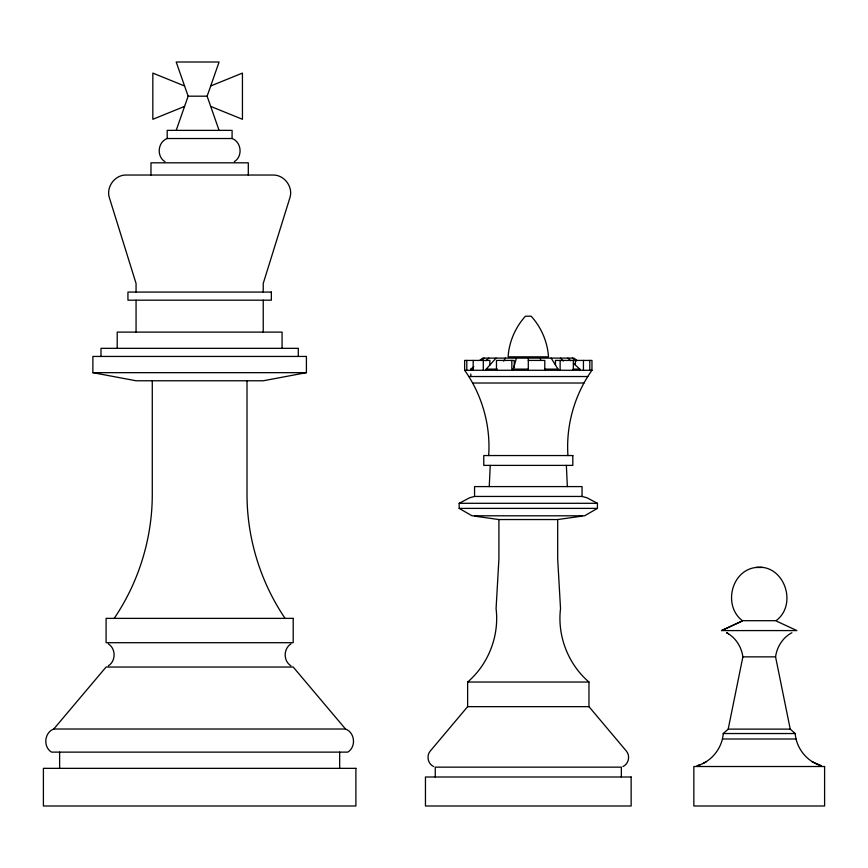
<?xml version="1.0" encoding="UTF-8"?>
<svg xmlns="http://www.w3.org/2000/svg" width="868" height="868" viewBox="0 0 868 868"><rect width="100%" height="100%" fill="white"/><g stroke="black" fill="none" stroke-linecap="round" stroke-linejoin="round"><path stroke-width="1.3" d="M488.673 455.548C490.724 425.472 482.109 394.842 464.63 370.278L464.63 360.426L489.877 360.426L489.877 365.027M489.248 486.59L490.246 465.389M697.21 765.75C711.391 761.713 722.23 748.205 723.239 733.536L728.198 729.12L742.878 656.859C741.543 646.899 735.587 637.416 726.57 632.718L728.556 633.803M821.236 765.75C807.045 761.735 796.216 748.205 795.207 733.536L790.238 729.12L775.569 656.859C776.914 646.888 782.86 637.383 791.909 632.718M512.901 370.278L516.482 358.115M176.193 130.374L188.15 96.185L176.193 62.008L219.083 62.008L207.126 96.185L219.083 130.374M575.365 365.027L575.365 360.426L591.965 360.426L591.965 370.278C574.497 394.842 565.882 425.472 567.932 455.548M503.614 361.077L505.469 358.115M114.207 618.374C138.858 582.016 152.291 538.247 152.28 494.315L152.28 380.77M474.557 516.135L498.916 519.552L498.916 558.938L496.084 608.631C499.436 635.821 488.478 664.215 467.635 682.031L467.635 706.65L430.354 750.939C426.123 755.681 427.881 763.97 433.696 766.563M53.783 729.011L106.091 667.036L293.2 667.036L345.507 729.011C354.979 732.527 356.379 746.838 347.775 752.122L51.505 752.122C42.912 746.838 44.311 732.527 53.783 729.011L345.507 729.011M486.232 370.278L486.232 369.128L496.019 358.115M776.459 620.381C798.05 603.835 783.847 563.571 755.876 567.466C731.268 570.385 723.001 605.43 741.988 620.381M485.939 360.708L488.76 358.115M470.836 370.278L470.836 369.128L473.819 366.665M481.404 360.415L484.192 358.115M234.36 161.632C242.964 156.349 241.554 142.037 232.082 138.522L167.198 138.522C157.737 142.037 156.327 156.349 164.931 161.632M108.37 665.81C116.008 661.036 116.008 648.711 108.37 643.926M290.921 643.926C283.283 648.711 283.283 661.036 290.921 665.81M479.744 360.415L482.641 358.115L573.965 358.115L576.862 360.415M622.909 766.563C628.725 763.97 630.483 755.681 626.251 750.939L588.971 706.65L588.971 682.031C568.128 664.215 557.169 635.821 560.522 608.631L557.69 558.938L557.69 519.552L582.048 516.135M597.423 508.388L584.576 515.798L472.018 515.798L459.172 508.388L459.172 503.299L469.664 497.765L474.557 496.442L582.048 496.442L586.942 497.765L597.423 503.299L597.423 508.388L459.172 508.388M703.492 763.254L706.519 761.54M744.028 620.696L775.569 620.696L796.878 630.58L721.525 630.58L742.878 620.696M721.568 630.58L742.899 620.696M210.696 85.975L242.443 73.096L242.443 119.285L210.696 106.406M184.569 106.406L152.833 119.285L152.833 73.096L184.569 85.975M697.156 765.75L700.378 764.665M306.415 372.665L263.232 380.77L136.059 380.77L92.876 372.665L92.876 356.444L306.415 356.444L306.415 372.665L92.876 372.665M762.451 567.466L755.995 567.466M188.15 96.185L207.126 96.185M528.297 360.426L544.779 360.426L544.779 370.278M470.836 369.128L473.212 369.128M486.232 369.128L497.321 369.128M512.901 369.128L528.297 369.128M545.006 369.128L558.048 369.128L558.048 370.278M573.064 369.128L579.824 369.128L579.824 370.278M464.63 370.278L591.965 370.278M468.807 376.528L587.788 376.528M472.626 383.016L583.98 383.016M459.172 503.299L597.423 503.299M498.916 519.552L557.69 519.552M742.878 656.859L775.569 656.859M467.635 682.031L588.971 682.031M467.635 706.65L588.971 706.65M728.198 729.12L790.238 729.12M723.239 733.536L795.207 733.536M722.501 738.994L795.945 738.994M811.927 761.54L821.291 765.75M572.403 358.115L576.135 361.186M567.846 358.115L570.667 360.708M573.488 363.301L579.824 369.128M560.587 358.115L563.224 361.077M285.084 618.374C260.433 582.016 247 538.247 247.011 494.315L247.011 380.77M551.137 358.115L558.048 369.128M540.124 358.115L540.872 360.415M566.359 465.389L567.357 486.59M621.358 777.001L621.358 767.149L435.248 767.149L435.248 777.001M589.795 360.426L589.795 370.278M583.437 360.426L583.437 370.278M582.048 496.442L582.048 486.59L474.557 486.59L474.557 496.442M573.325 370.278L573.325 360.426L555.477 360.426L555.477 365.027M560.131 360.426L560.131 370.278M528.297 358.115L528.297 370.278M514.236 367.652L514.236 360.426L496.463 360.426L496.463 370.278M511.827 360.426L511.827 370.278M483.281 360.426L483.281 370.278M473.168 360.426L473.168 370.278M470.836 374.032L470.836 376.528M466.8 360.426L466.8 370.278M339.67 752.122L339.67 768.343M298.299 356.444L298.299 348.328L100.992 348.328L100.992 356.444M282.078 348.328L282.078 332.108L117.213 332.108L117.213 348.328M263.232 292.071L263.232 283.445L289.814 198.034C293.579 187.152 284.379 174.663 272.877 175.032L126.413 175.032C114.912 174.663 105.712 187.152 109.477 198.034L136.059 283.445L136.059 292.071M263.232 300.187L263.232 332.108M248.302 175.032L248.302 162.815L150.978 162.815L150.978 175.032M232.082 138.522L232.082 130.374L167.198 130.374L167.198 138.522M136.059 300.187L136.059 332.108M59.621 752.122L59.621 768.343M508.496 352.755L508.095 356.835L548.5 356.835C547.491 341.84 541.285 327.29 531.151 316.202L525.455 316.202C516.243 326.281 510.265 339.214 508.496 352.755M271.348 292.071L127.943 292.071L127.943 300.187L271.348 300.187L271.348 292.071M572.826 455.548L483.769 455.548L483.769 465.389L572.826 465.389L572.826 455.548M293.2 618.374L106.091 618.374L106.091 642.7L293.2 642.7L293.2 618.374M824.6 766.509L693.847 766.509L693.847 805.992L824.6 805.992L824.6 766.509M355.891 768.343L43.4 768.343L43.4 805.992L355.891 805.992L355.891 768.343M631.144 777.001L425.45 777.001L425.45 805.992L631.144 805.992L631.144 777.001"/></g></svg>
